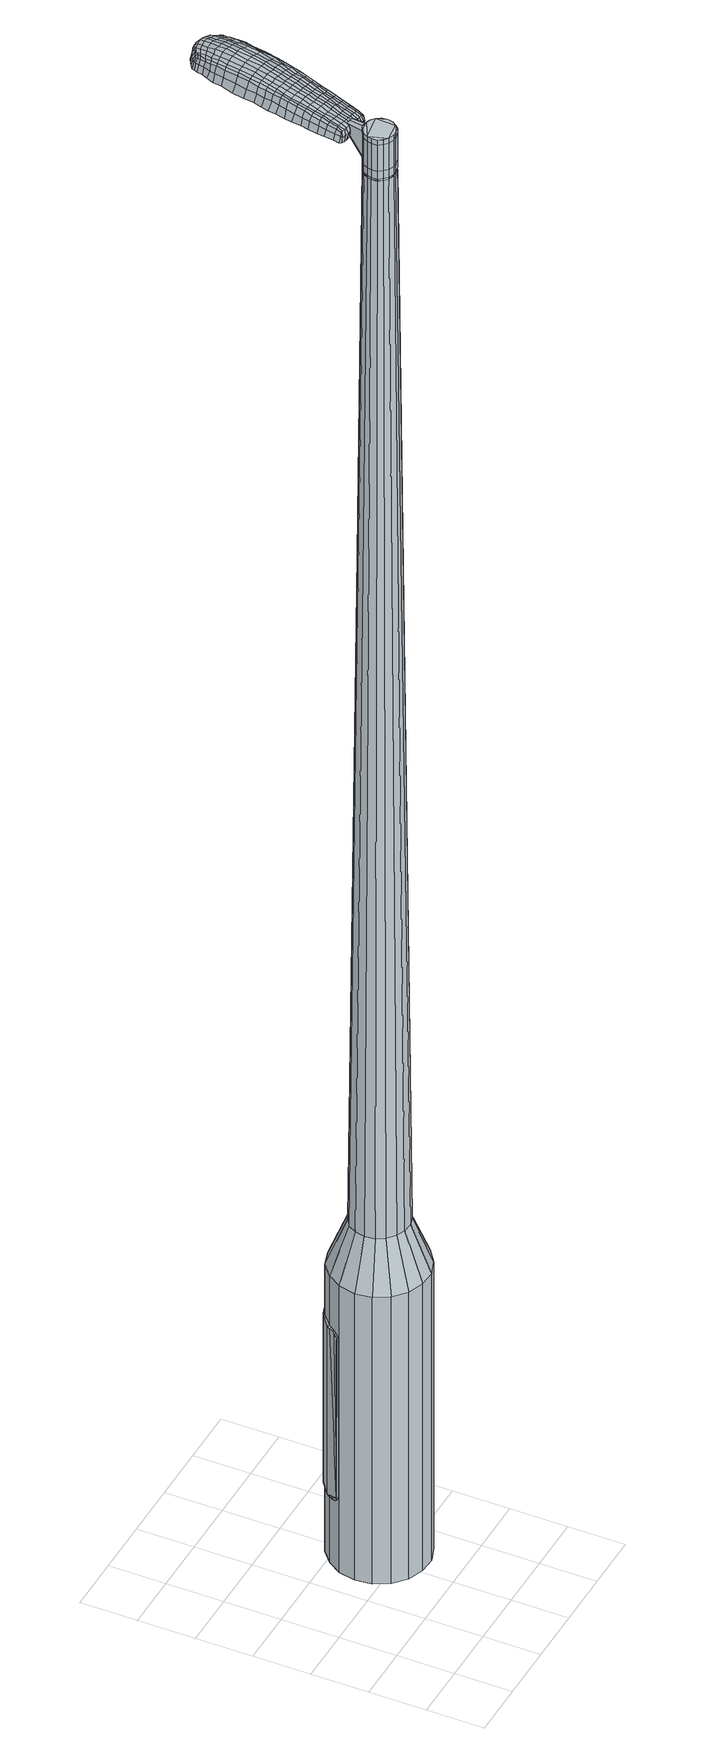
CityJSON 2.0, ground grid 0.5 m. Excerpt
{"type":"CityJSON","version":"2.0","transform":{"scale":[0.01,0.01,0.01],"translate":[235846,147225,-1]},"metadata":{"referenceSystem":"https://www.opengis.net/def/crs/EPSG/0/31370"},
"CityObjects":{
"object1":{"type":"GenericCityObject","attributes":{"cluster":435,"mean_distance_to_centroid":0.33,"new_centroid_x":235847.13,"new_centroid_y":147226.17,"mean_distance_to_camera":14.39,"H1":11.2,"H2":11.91,"Z_final":112.49,"cluster2":-1,"proj_x":235852.56,"proj_y":147227.28,"id_line":53510,"bearing_l":168.46,"distance":5.55,"orientation":"right","G_obj":78.46},"geometry":[{"type":"MultiSurface","lod":"2","boundaries":[[[0,1,2,3]],[[1,4,5,2]],[[4,6,7,5]],[[6,8,9,7]],[[8,10,11,9]],[[10,12,13,11]],[[12,14,15,13]],[[14,16,17,15]],[[16,18,19,17]],[[18,20,21,19]],[[20,22,23,21]],[[22,24,25,23]],[[24,26,27,25]],[[26,28,29,27]],[[28,30,31,29]],[[30,32,33,31]],[[32,34,35,33]],[[34,0,3,35]],[[36,37,38,39]],[[38,40,41,42]],[[41,43,42]],[[42,44,45,46]],[[45,47,46]],[[46,48,49,50]],[[49,51,50]],[[42,46,50,38]],[[50,52,39,38]],[[53,36,39]],[[2,5,7,35]],[[7,9,11,15]],[[11,13,15]],[[15,17,19,23]],[[19,21,23]],[[23,25,27,31]],[[27,29,31]],[[15,23,31,7]],[[31,33,35,7]],[[3,2,35]],[[1,0,54,55]],[[0,34,56,54]],[[34,32,57,56]],[[32,30,58,57]],[[30,28,59,58]],[[28,26,60,59]],[[26,24,61,60]],[[24,22,62,61]],[[22,20,63,62]],[[20,18,64,63]],[[18,16,65,64]],[[16,14,66,65]],[[14,12,67,66]],[[12,10,68,67]],[[10,8,69,68]],[[8,6,70,69]],[[6,4,71,70]],[[4,1,55,71]],[[55,54,72,73]],[[54,56,74,72]],[[56,57,75,74]],[[57,58,76,75]],[[58,59,77,76]],[[59,60,78,77]],[[60,61,79,78]],[[61,62,80,79]],[[62,63,81,80]],[[63,64,82,81]],[[64,65,83,82]],[[65,66,84,83]],[[66,67,85,84]],[[67,68,86,85]],[[68,69,87,86]],[[69,70,88,87]],[[70,71,89,88]],[[71,55,73,89]],[[72,90,91,92]],[[93,94,90,72]],[[75,95,94,93]],[[96,97,95,75]],[[77,98,97,96]],[[78,99,98,77]],[[100,101,99,78]],[[80,102,101,100]],[[81,103,102,80]],[[104,105,103,81]],[[106,107,105,104]],[[108,109,107,106]],[[110,111,109,108]],[[112,113,111,110]],[[114,115,113,112]],[[116,117,115,114]],[[118,119,117,116]],[[92,91,119,118]],[[120,121,122,123]],[[124,120,123,125]],[[126,124,125,127]],[[128,126,127,129]],[[130,128,129,131]],[[132,130,131,133]],[[134,132,133,135]],[[136,134,135,137]],[[138,136,137,139]],[[140,138,139,141]],[[142,140,141,143]],[[144,142,143,145]],[[146,144,145,147]],[[148,146,147,149]],[[150,148,149,151]],[[152,150,151,153]],[[73,72,92]],[[74,93,72]],[[74,75,93]],[[76,96,75]],[[76,77,96]],[[79,100,78]],[[79,80,100]],[[82,104,81]],[[82,83,106,104]],[[83,84,108,106]],[[84,85,110,108]],[[85,86,112,110]],[[86,87,114,112]],[[87,88,116,114]],[[88,89,118,116]],[[89,73,92,118]],[[154,91,90]],[[154,155,119,91]],[[155,156,117,119]],[[156,157,115,117]],[[157,158,113,115]],[[158,159,111,113]],[[159,160,109,111]],[[160,161,107,109]],[[161,162,105,107]],[[162,103,105]],[[163,101,102]],[[163,99,101]],[[164,97,98]],[[164,95,97]],[[165,94,95]],[[165,90,94]],[[39,52,152,166]],[[154,90,167,153]],[[53,39,166,121]],[[90,165,122,167]],[[36,53,121,120]],[[165,95,123,122]],[[37,36,120,124]],[[95,164,125,123]],[[38,37,124,126]],[[164,98,127,125]],[[40,38,126,128]],[[98,99,129,127]],[[41,40,128,130]],[[99,163,131,129]],[[43,41,130,132]],[[163,102,133,131]],[[42,43,132,134]],[[102,103,135,133]],[[44,42,134,136]],[[103,162,137,135]],[[45,44,136,138]],[[162,161,139,137]],[[47,45,138,140]],[[161,160,141,139]],[[46,47,140,142]],[[160,159,143,141]],[[48,46,142,144]],[[159,158,145,143]],[[49,48,144,146]],[[158,157,147,145]],[[51,49,146,148]],[[157,156,149,147]],[[50,51,148,150]],[[156,155,151,149]],[[52,50,150,152]],[[155,154,153,151]],[[152,153,168,169]],[[153,167,170,168]],[[167,122,171,170]],[[122,121,172,171]],[[121,166,173,172]],[[166,152,169,173]],[[174,175,176,177]],[[178,174,177,179]],[[174,178,180,181]],[[175,174,181,182]],[[183,184,185,186]],[[187,183,186,188]],[[183,187,189,190]],[[184,183,190,191]],[[192,193,194,195]],[[196,192,195,197]],[[192,196,198,199]],[[193,192,199,200]],[[201,202,203,204]],[[205,201,204,206]],[[201,205,207,208]],[[202,201,208,209]],[[210,211,212,213]],[[214,210,213,215]],[[210,214,216,217]],[[211,210,217,218]],[[219,220,221,222]],[[223,219,222,224]],[[219,223,225,226]],[[220,219,226,227]],[[228,229,230,231]],[[220,228,231,221]],[[228,220,227,232]],[[229,228,232,233]],[[234,235,236,237]],[[229,234,237,230]],[[234,229,233,238]],[[235,234,238,239]],[[240,178,179,241]],[[235,240,241,236]],[[240,235,239,242]],[[178,240,242,180]],[[243,244,245,246]],[[247,243,246,248]],[[243,247,249,250]],[[244,243,250,251]],[[252,253,254,255]],[[244,252,255,245]],[[252,244,251,256]],[[253,252,256,257]],[[258,259,260,261]],[[253,258,261,254]],[[258,253,257,262]],[[259,258,262,263]],[[264,265,266,267]],[[259,264,267,260]],[[264,259,263,268]],[[265,264,268,269]],[[270,175,182,271]],[[265,270,271,266]],[[270,265,269,272]],[[175,270,272,176]],[[273,274,275,276]],[[277,273,276,278]],[[273,277,279,280]],[[274,273,280,281]],[[282,283,284,285]],[[274,282,285,275]],[[282,274,281,286]],[[283,282,286,287]],[[288,289,290,291]],[[283,288,291,284]],[[288,283,287,292]],[[289,288,292,293]],[[294,187,188,295]],[[289,294,295,290]],[[294,289,293,296]],[[187,294,296,189]],[[297,298,299,300]],[[301,297,300,302]],[[297,301,303,304]],[[298,297,304,305]],[[306,307,308,309]],[[298,306,309,299]],[[306,298,305,310]],[[307,306,310,311]],[[312,313,314,315]],[[307,312,315,308]],[[312,307,311,316]],[[313,312,316,317]],[[318,319,320,321]],[[313,318,321,314]],[[318,313,317,322]],[[319,318,322,323]],[[324,184,191,325]],[[319,324,325,320]],[[324,319,323,326]],[[184,324,326,185]],[[327,213,212,328]],[[329,327,328,330]],[[327,329,331,332]],[[213,327,332,215]],[[333,329,330,334]],[[335,333,334,336]],[[333,335,337,338]],[[329,333,338,331]],[[339,335,336,340]],[[341,339,340,342]],[[339,341,343,344]],[[335,339,344,337]],[[345,341,342,346]],[[347,345,346,348]],[[345,347,349,350]],[[341,345,350,343]],[[351,347,348,352]],[[202,351,352,203]],[[351,202,209,353]],[[347,351,353,349]],[[354,355,200,199]],[[356,354,199,198]],[[354,356,357,358]],[[355,354,358,359]],[[360,361,359,358]],[[362,360,358,357]],[[360,362,363,364]],[[361,360,364,365]],[[366,367,365,364]],[[368,366,364,363]],[[366,368,369,370]],[[367,366,370,371]],[[372,373,371,370]],[[374,372,370,369]],[[372,374,207,205]],[[373,372,205,206]],[[375,376,377,378]],[[277,375,378,279]],[[375,277,278,379]],[[376,375,379,380]],[[381,196,197,382]],[[376,381,382,377]],[[381,376,380,383]],[[196,381,383,198]],[[384,385,386,387]],[[223,384,387,225]],[[384,223,224,388]],[[385,384,388,389]],[[390,391,392,393]],[[385,390,393,386]],[[390,385,389,394]],[[391,390,394,395]],[[396,193,200,397]],[[391,396,397,392]],[[396,391,395,398]],[[193,396,398,194]],[[399,400,401,402]],[[181,399,402,182]],[[399,181,180,403]],[[400,399,403,404]],[[405,406,407,408]],[[400,405,408,401]],[[405,400,404,409]],[[406,405,409,410]],[[411,204,203,412]],[[406,411,412,407]],[[411,406,410,413]],[[204,411,413,206]],[[414,415,416,417]],[[186,414,417,188]],[[414,186,185,418]],[[415,414,418,419]],[[420,208,207,421]],[[415,420,421,416]],[[420,415,419,422]],[[208,420,422,209]],[[423,424,425,426]],[[301,423,426,303]],[[423,301,302,427]],[[424,423,427,428]],[[429,214,215,430]],[[424,429,430,425]],[[429,424,428,431]],[[214,429,431,216]],[[432,433,434,435]],[[247,432,435,249]],[[432,247,248,436]],[[433,432,436,437]],[[438,439,440,441]],[[433,438,441,434]],[[438,433,437,442]],[[439,438,442,443]],[[444,211,218,445]],[[439,444,445,440]],[[444,439,443,446]],[[211,444,446,212]],[[447,448,437,436]],[[246,447,436,248]],[[447,246,245,449]],[[448,447,449,450]],[[451,452,443,442]],[[448,451,442,437]],[[451,448,450,453]],[[452,451,453,454]],[[455,328,212,446]],[[452,455,446,443]],[[455,452,454,456]],[[328,455,456,330]],[[457,458,459,460]],[[304,457,460,305]],[[457,304,303,426]],[[458,457,426,425]],[[461,332,331,462]],[[458,461,462,459]],[[461,458,425,430]],[[332,461,430,215]],[[463,464,450,449]],[[255,463,449,245]],[[463,255,254,465]],[[464,463,465,466]],[[467,468,454,453]],[[464,467,453,450]],[[467,464,466,469]],[[468,467,469,470]],[[471,334,330,456]],[[468,471,456,454]],[[471,468,470,472]],[[334,471,472,336]],[[473,474,475,476]],[[310,473,476,311]],[[473,310,305,460]],[[474,473,460,459]],[[477,338,337,478]],[[474,477,478,475]],[[477,474,459,462]],[[338,477,462,331]],[[479,480,466,465]],[[261,479,465,254]],[[479,261,260,481]],[[480,479,481,482]],[[483,484,470,469]],[[480,483,469,466]],[[483,480,482,485]],[[484,483,485,486]],[[487,340,336,472]],[[484,487,472,470]],[[487,484,486,488]],[[340,487,488,342]],[[489,490,491,492]],[[316,489,492,317]],[[489,316,311,476]],[[490,489,476,475]],[[493,344,343,494]],[[490,493,494,491]],[[493,490,475,478]],[[344,493,478,337]],[[495,496,482,481]],[[267,495,481,260]],[[495,267,266,497]],[[496,495,497,498]],[[499,500,486,485]],[[496,499,485,482]],[[499,496,498,501]],[[500,499,501,502]],[[503,346,342,488]],[[500,503,488,486]],[[503,500,502,504]],[[346,503,504,348]],[[505,506,507,508]],[[322,505,508,323]],[[505,322,317,492]],[[506,505,492,491]],[[509,350,349,510]],[[506,509,510,507]],[[509,506,491,494]],[[350,509,494,343]],[[511,512,498,497]],[[271,511,497,266]],[[511,271,182,402]],[[512,511,402,401]],[[513,514,502,501]],[[512,513,501,498]],[[513,512,401,408]],[[514,513,408,407]],[[515,352,348,504]],[[514,515,504,502]],[[515,514,407,412]],[[352,515,412,203]],[[516,517,419,418]],[[326,516,418,185]],[[516,326,323,508]],[[517,516,508,507]],[[518,353,209,422]],[[517,518,422,419]],[[518,517,507,510]],[[353,518,510,349]],[[519,520,380,379]],[[276,519,379,278]],[[519,276,275,521]],[[520,519,521,522]],[[523,356,198,383]],[[520,523,383,380]],[[523,520,522,524]],[[356,523,524,357]],[[525,526,527,528]],[[226,525,528,227]],[[525,226,225,387]],[[526,525,387,386]],[[529,530,531,532]],[[526,529,532,527]],[[529,526,386,393]],[[530,529,393,392]],[[533,355,359,534]],[[530,533,534,531]],[[533,530,392,397]],[[355,533,397,200]],[[535,536,522,521]],[[285,535,521,275]],[[535,285,284,537]],[[536,535,537,538]],[[539,362,357,524]],[[536,539,524,522]],[[539,536,538,540]],[[362,539,540,363]],[[541,542,543,544]],[[232,541,544,233]],[[541,232,227,528]],[[542,541,528,527]],[[545,546,547,548]],[[542,545,548,543]],[[545,542,527,532]],[[546,545,532,531]],[[549,361,365,550]],[[546,549,550,547]],[[549,546,531,534]],[[361,549,534,359]],[[551,552,538,537]],[[291,551,537,284]],[[551,291,290,553]],[[552,551,553,554]],[[555,368,363,540]],[[552,555,540,538]],[[555,552,554,556]],[[368,555,556,369]],[[557,558,559,560]],[[238,557,560,239]],[[557,238,233,544]],[[558,557,544,543]],[[561,562,563,564]],[[558,561,564,559]],[[561,558,543,548]],[[562,561,548,547]],[[565,367,371,566]],[[562,565,566,563]],[[565,562,547,550]],[[367,565,550,365]],[[567,568,554,553]],[[295,567,553,290]],[[567,295,188,417]],[[568,567,417,416]],[[569,374,369,556]],[[568,569,556,554]],[[569,568,416,421]],[[374,569,421,207]],[[570,571,404,403]],[[242,570,403,180]],[[570,242,239,560]],[[571,570,560,559]],[[572,573,410,409]],[[571,572,409,404]],[[572,571,559,564]],[[573,572,564,563]],[[574,373,206,413]],[[573,574,413,410]],[[574,573,563,566]],[[373,574,566,371]],[[575,576,577,578]],[[578,577,579,580]],[[581,579,577,582]],[[582,577,576,583]],[[584,585,586,587]],[[587,586,588,589]],[[590,588,586,591]],[[591,586,585,592]],[[593,594,595,596]],[[596,595,597,598]],[[599,597,595,600]],[[600,595,594,601]],[[602,603,604,605]],[[605,604,606,607]],[[608,606,604,609]],[[609,604,603,610]],[[611,612,613,614]],[[614,613,615,616]],[[617,615,613,618]],[[618,613,612,619]],[[620,621,622,623]],[[623,622,624,625]],[[626,624,622,627]],[[627,622,621,628]],[[629,630,631,632]],[[632,631,621,620]],[[628,621,631,633]],[[633,631,630,634]],[[635,636,637,638]],[[638,637,630,629]],[[634,630,637,639]],[[639,637,636,640]],[[580,579,641,642]],[[642,641,636,635]],[[640,636,641,643]],[[643,641,579,581]],[[644,645,646,647]],[[647,646,648,649]],[[650,648,646,651]],[[651,646,645,652]],[[653,654,655,656]],[[656,655,645,644]],[[652,645,655,657]],[[657,655,654,658]],[[659,660,661,662]],[[662,661,654,653]],[[658,654,661,663]],[[663,661,660,664]],[[665,666,667,668]],[[668,667,660,659]],[[664,660,667,669]],[[669,667,666,670]],[[583,576,671,672]],[[672,671,666,665]],[[670,666,671,673]],[[673,671,576,575]],[[674,675,676,677]],[[677,676,678,679]],[[680,678,676,681]],[[681,676,675,682]],[[683,684,685,686]],[[686,685,675,674]],[[682,675,685,687]],[[687,685,684,688]],[[689,690,691,692]],[[692,691,684,683]],[[688,684,691,693]],[[693,691,690,694]],[[589,588,695,696]],[[696,695,690,689]],[[694,690,695,697]],[[697,695,588,590]],[[698,699,700,701]],[[701,700,702,703]],[[704,702,700,705]],[[705,700,699,706]],[[707,708,709,710]],[[710,709,699,698]],[[706,699,709,711]],[[711,709,708,712]],[[713,714,715,716]],[[716,715,708,707]],[[712,708,715,717]],[[717,715,714,718]],[[719,720,721,722]],[[722,721,714,713]],[[718,714,721,723]],[[723,721,720,724]],[[592,585,725,726]],[[726,725,720,719]],[[724,720,725,727]],[[727,725,585,584]],[[611,614,728,729]],[[729,728,730,731]],[[732,730,728,733]],[[733,728,614,616]],[[731,730,734,735]],[[735,734,736,737]],[[738,736,734,739]],[[739,734,730,732]],[[737,736,740,741]],[[741,740,742,743]],[[744,742,740,745]],[[745,740,736,738]],[[743,742,746,747]],[[747,746,748,749]],[[750,748,746,751]],[[751,746,742,744]],[[749,748,752,753]],[[753,752,603,602]],[[610,603,752,754]],[[754,752,748,750]],[[601,755,756,600]],[[600,756,757,599]],[[758,757,756,759]],[[759,756,755,760]],[[760,761,762,759]],[[759,762,763,758]],[[764,763,762,765]],[[765,762,761,766]],[[766,767,768,765]],[[765,768,769,764]],[[770,769,768,771]],[[771,768,767,772]],[[772,773,774,771]],[[771,774,775,770]],[[608,775,774,606]],[[606,774,773,607]],[[776,777,778,779]],[[779,778,678,680]],[[679,678,778,780]],[[780,778,777,781]],[[598,597,782,783]],[[783,782,777,776]],[[781,777,782,784]],[[784,782,597,599]],[[785,786,787,788]],[[788,787,624,626]],[[625,624,787,789]],[[789,787,786,790]],[[791,792,793,794]],[[794,793,786,785]],[[790,786,793,795]],[[795,793,792,796]],[[601,594,797,798]],[[798,797,792,791]],[[796,792,797,799]],[[799,797,594,593]],[[800,801,802,803]],[[803,802,582,583]],[[581,582,802,804]],[[804,802,801,805]],[[806,807,808,809]],[[809,808,801,800]],[[805,801,808,810]],[[810,808,807,811]],[[602,605,812,813]],[[813,812,807,806]],[[811,807,812,814]],[[814,812,605,607]],[[815,816,817,818]],[[818,817,587,589]],[[584,587,817,819]],[[819,817,816,820]],[[608,609,821,822]],[[822,821,816,815]],[[820,816,821,823]],[[823,821,609,610]],[[824,825,826,827]],[[827,826,702,704]],[[703,702,826,828]],[[828,826,825,829]],[[616,615,830,831]],[[831,830,825,824]],[[829,825,830,832]],[[832,830,615,617]],[[833,834,835,836]],[[836,835,648,650]],[[649,648,835,837]],[[837,835,834,838]],[[839,840,841,842]],[[842,841,834,833]],[[838,834,841,843]],[[843,841,840,844]],[[619,612,845,846]],[[846,845,840,839]],[[844,840,845,847]],[[847,845,612,611]],[[838,848,837]],[[837,848,647,649]],[[644,647,848,849]],[[849,848,850]],[[844,851,852,843]],[[843,852,848,838]],[[850,848,852,853]],[[853,852,851,854]],[[611,729,855,847]],[[847,855,851,844]],[[854,851,855,856]],[[856,855,729,731]],[[857,858,859,860]],[[860,859,705,706]],[[704,705,859,827]],[[827,859,858,824]],[[732,733,861,862]],[[862,861,858,857]],[[824,858,861,831]],[[831,861,733,616]],[[850,863,864,849]],[[849,864,656,644]],[[653,656,864,865]],[[865,864,863,866]],[[854,867,868,853]],[[853,868,863,850]],[[866,863,868,869]],[[869,868,867,870]],[[731,735,871,856]],[[856,871,867,854]],[[870,867,871,872]],[[872,871,735,737]],[[873,874,875,876]],[[876,875,711,712]],[[706,711,875,860]],[[860,875,874,857]],[[738,739,877,878]],[[878,877,874,873]],[[857,874,877,862]],[[862,877,739,732]],[[866,879,880,865]],[[865,880,662,653]],[[659,662,880,881]],[[881,880,879,882]],[[870,883,884,869]],[[869,884,879,866]],[[882,879,884,885]],[[885,884,883,886]],[[737,741,887,872]],[[872,887,883,870]],[[886,883,887,888]],[[888,887,741,743]],[[889,890,891,892]],[[892,891,717,718]],[[712,717,891,876]],[[876,891,890,873]],[[744,745,893,894]],[[894,893,890,889]],[[873,890,893,878]],[[878,893,745,738]],[[882,895,896,881]],[[881,896,668,659]],[[665,668,896,897]],[[897,896,895,898]],[[886,899,900,885]],[[885,900,895,882]],[[898,895,900,901]],[[901,900,899,902]],[[743,747,903,888]],[[888,903,899,886]],[[902,899,903,904]],[[904,903,747,749]],[[905,906,907,908]],[[908,907,723,724]],[[718,723,907,892]],[[892,907,906,889]],[[750,751,909,910]],[[910,909,906,905]],[[889,906,909,894]],[[894,909,751,744]],[[898,911,912,897]],[[897,912,672,665]],[[583,672,912,803]],[[803,912,911,800]],[[902,913,914,901]],[[901,914,911,898]],[[800,911,914,809]],[[809,914,913,806]],[[749,753,915,904]],[[904,915,913,902]],[[806,913,915,813]],[[813,915,753,602]],[[820,916,917,819]],[[819,917,727,584]],[[724,727,917,908]],[[908,917,916,905]],[[610,754,918,823]],[[823,918,916,820]],[[905,916,918,910]],[[910,918,754,750]],[[781,919,920,780]],[[780,920,677,679]],[[674,677,920,921]],[[921,920,919,922]],[[599,757,923,784]],[[784,923,919,781]],[[922,919,923,924]],[[924,923,757,758]],[[925,926,927,928]],[[928,927,627,628]],[[626,627,927,788]],[[788,927,926,785]],[[929,930,931,932]],[[932,931,926,925]],[[785,926,931,794]],[[794,931,930,791]],[[760,755,933,934]],[[934,933,930,929]],[[791,930,933,798]],[[798,933,755,601]],[[922,935,936,921]],[[921,936,686,674]],[[683,686,936,937]],[[937,936,935,938]],[[758,763,939,924]],[[924,939,935,922]],[[938,935,939,940]],[[940,939,763,764]],[[941,942,943,944]],[[944,943,633,634]],[[628,633,943,928]],[[928,943,942,925]],[[945,946,947,948]],[[948,947,942,941]],[[925,942,947,932]],[[932,947,946,929]],[[766,761,949,950]],[[950,949,946,945]],[[929,946,949,934]],[[934,949,761,760]],[[938,951,952,937]],[[937,952,692,683]],[[689,692,952,953]],[[953,952,951,954]],[[764,769,955,940]],[[940,955,951,938]],[[954,951,955,956]],[[956,955,769,770]],[[957,958,959,960]],[[960,959,639,640]],[[634,639,959,944]],[[944,959,958,941]],[[961,962,963,964]],[[964,963,958,957]],[[941,958,963,948]],[[948,963,962,945]],[[772,767,965,966]],[[966,965,962,961]],[[945,962,965,950]],[[950,965,767,766]],[[954,967,968,953]],[[953,968,696,689]],[[589,696,968,818]],[[818,968,967,815]],[[770,775,969,956]],[[956,969,967,954]],[[815,967,969,822]],[[822,969,775,608]],[[805,970,971,804]],[[804,971,643,581]],[[640,643,971,960]],[[960,971,970,957]],[[811,972,973,810]],[[810,973,970,805]],[[957,970,973,964]],[[964,973,972,961]],[[607,773,974,814]],[[814,974,972,811]],[[961,972,974,966]],[[966,974,773,772]],[[575,578,177,176]],[[578,580,179,177]],[[590,591,190,189]],[[591,592,191,190]],[[593,596,195,194]],[[596,598,197,195]],[[617,618,217,216]],[[618,619,218,217]],[[620,623,222,221]],[[623,625,224,222]],[[629,632,231,230]],[[632,620,221,231]],[[635,638,237,236]],[[638,629,230,237]],[[580,642,241,179]],[[642,635,236,241]],[[650,651,250,249]],[[651,652,251,250]],[[652,657,256,251]],[[657,658,257,256]],[[658,663,262,257]],[[663,664,263,262]],[[664,669,268,263]],[[669,670,269,268]],[[670,673,272,269]],[[673,575,176,272]],[[680,681,280,279]],[[681,682,281,280]],[[682,687,286,281]],[[687,688,287,286]],[[688,693,292,287]],[[693,694,293,292]],[[694,697,296,293]],[[697,590,189,296]],[[698,701,300,299]],[[701,703,302,300]],[[707,710,309,308]],[[710,698,299,309]],[[713,716,315,314]],[[716,707,308,315]],[[719,722,321,320]],[[722,713,314,321]],[[592,726,325,191]],[[726,719,320,325]],[[776,779,378,377]],[[779,680,279,378]],[[598,783,382,197]],[[783,776,377,382]],[[625,789,388,224]],[[789,790,389,388]],[[790,795,394,389]],[[795,796,395,394]],[[796,799,398,395]],[[799,593,194,398]],[[703,828,427,302]],[[828,829,428,427]],[[829,832,431,428]],[[832,617,216,431]],[[833,836,435,434]],[[836,650,249,435]],[[839,842,441,440]],[[842,833,434,441]],[[619,846,445,218]],[[846,839,440,445]],[[975,976,977,978]],[[979,980,978,977]],[[981,982,983,984]],[[985,986,987,988]],[[976,989,990,977]],[[991,979,977,990]],[[992,981,984,993]],[[994,995,986,985]],[[989,996,997,990]],[[997,998,991,990]],[[999,992,993,1000]],[[1001,995,994,1002]],[[996,1003,1004,997]],[[1004,1005,998,997]],[[1006,999,1000,1007]],[[1008,1001,1002,1009]],[[1010,1011,1012,1013]],[[1014,1015,1011,1010]],[[1014,1016,1017,1015]],[[1016,1018,1019,1017]],[[1020,1021,1022,1023]],[[1024,1025,1021,1020]],[[1026,1027,1025,1024]],[[1028,1029,1027,1026]],[[1023,1012,1011,1020]],[[1020,1011,1015,1024]],[[1015,1017,1026,1024]],[[1017,1019,1028,1026]],[[984,983,980,979]],[[993,984,979,991]],[[998,1000,993,991]],[[1005,1007,1000,998]],[[985,988,982,981]],[[994,985,981,992]],[[1002,994,992,999]],[[1009,1002,999,1006]],[[986,1010,1013,987]],[[995,1014,1010,986]],[[1016,1014,995,1001]],[[1018,1016,1001,1008]],[[1030,1031,1032,1033]],[[1032,1034,1035,1036]],[[1032,1036,1037,1038]],[[1032,1038,1033]],[[1039,1030,1033,1040]],[[1041,1040,1033,1042]],[[1043,1042,1033]],[[1044,1032,1031,1045]],[[1046,1044,1045,1047]],[[1048,1046,1047,1049]],[[1050,1048,1049,1051]],[[1052,1050,1051,1053]],[[1053,1054,1055,1056]],[[1053,1056,1057,1058]],[[1053,1058,1059,1060]],[[1059,1061,1062,1063]],[[1059,1063,1064,1065]],[[1059,1065,1060]],[[1053,1060,1052]],[[1066,1067,1031,1030]],[[1068,1069,1034,1032]],[[1070,1071,1043,1033]],[[1067,1072,1045,1031]],[[1073,1068,1032,1044]],[[1072,1074,1047,1045]],[[1075,1073,1044,1046]],[[1074,1076,1049,1047]],[[1077,1075,1046,1048]],[[1076,1078,1051,1049]],[[1079,1077,1048,1050]],[[1078,1080,1053,1051]],[[1081,1079,1050,1052]],[[1080,1082,1054,1053]],[[1083,1084,1061,1059]],[[1085,1081,1052,1060]],[[1055,1054,1082,1086]],[[1056,1055,1086,1087]],[[1057,1056,1087,1088]],[[1058,1057,1088,1089]],[[1059,1058,1089,1083]],[[1090,1066,1030,1039]],[[1091,1090,1039,1040]],[[1092,1091,1040,1041]],[[1093,1092,1041,1042]],[[1071,1093,1042,1043]],[[1035,1034,1069,1094]],[[1062,1061,1084,1095]],[[1036,1035,1094,1096]],[[1037,1036,1096,1097]],[[1038,1037,1097,1098]],[[1033,1038,1098,1070]],[[1063,1062,1095,1099]],[[1064,1063,1099,1100]],[[1065,1064,1100,1101]],[[1060,1065,1101,1085]]]}]}
},
"vertices":[
[120,161,384],[133,155,384],[133,155,96],[120,161,96],[144,146,384],[144,146,96],[151,133,384],[151,133,96],[154,118,384],[154,118,96],[151,104,384],[151,104,96],[143,91,384],[143,91,96],[131,82,384],[131,82,96],[117,77,384],[117,77,96],[103,78,384],[103,78,96],[89,83,384],[89,83,96],[78,93,384],[78,93,96],[71,106,384],[71,106,96],[69,120,384],[69,120,96],[72,135,384],[72,135,96],[80,147,384],[80,147,96],[91,157,384],[91,157,96],[105,161,384],[105,161,96],[105,131,1524],[101,128,1524],[99,124,1524],[114,132,1524],[98,120,1524],[98,115,1524],[104,108,1524],[101,111,1524],[109,106,1524],[113,106,1524],[121,110,1524],[118,107,1524],[124,114,1524],[125,119,1524],[122,128,1524],[124,124,1524],[118,131,1524],[109,133,1524],[116,144,429],[124,141,429],[107,144,429],[99,141,429],[92,136,429],[88,129,429],[86,120,429],[87,111,429],[91,104,429],[98,98,429],[106,95,429],[115,94,429],[123,97,429],[130,103,429],[135,110,429],[136,119,429],[135,127,429],[131,135,429],[114,132,1483],[118,131,1483],[109,133,1483],[105,131,1483],[101,128,1483],[99,124,1483],[98,120,1483],[98,115,1483],[101,111,1483],[104,108,1483],[109,106,1483],[113,106,1483],[118,107,1483],[121,110,1483],[124,114,1483],[125,119,1483],[124,124,1483],[122,128,1483],[114,132,1485],[118,130,1485],[118,130,1483],[109,132,1483],[109,132,1485],[105,131,1485],[102,128,1483],[102,128,1485],[99,124,1485],[98,120,1485],[99,115,1483],[99,115,1485],[101,111,1485],[104,108,1485],[109,107,1483],[109,107,1485],[113,107,1483],[113,107,1485],[117,108,1483],[117,108,1485],[121,111,1483],[121,111,1485],[123,115,1483],[123,115,1485],[124,119,1483],[124,119,1485],[123,123,1483],[123,123,1485],[121,127,1483],[121,127,1485],[105,131,1519],[109,133,1519],[109,133,1493],[105,131,1493],[101,128,1519],[101,128,1493],[99,124,1519],[99,124,1493],[98,120,1519],[98,120,1493],[98,115,1519],[98,115,1493],[101,111,1519],[101,111,1493],[104,108,1519],[104,108,1493],[109,106,1519],[109,106,1493],[113,106,1519],[113,106,1493],[118,107,1519],[118,107,1493],[121,110,1519],[121,110,1493],[124,114,1519],[124,114,1493],[125,119,1519],[125,119,1493],[124,124,1519],[124,124,1493],[122,128,1519],[122,128,1493],[118,131,1519],[118,131,1493],[118,131,1485],[122,128,1485],[124,124,1485],[125,119,1485],[124,114,1485],[121,110,1485],[118,107,1485],[113,106,1485],[109,106,1485],[98,115,1485],[101,128,1485],[109,133,1485],[114,132,1519],[114,132,1493],[121,150,1513],[121,150,1518],[118,151,1513],[114,151,1513],[114,151,1518],[118,151,1518],[152,219,1519],[150,213,1518],[152,214,1509],[153,220,1510],[154,228,1519],[155,229,1510],[152,227,1526],[150,219,1525],[148,212,1525],[114,227,1519],[113,220,1518],[114,219,1525],[115,226,1525],[115,236,1519],[117,235,1526],[114,238,1510],[113,229,1510],[112,222,1509],[146,296,1519],[149,295,1519],[150,296,1513],[146,297,1513],[142,296,1519],[142,296,1513],[141,294,1524],[145,294,1524],[149,293,1524],[131,223,1530],[130,216,1529],[133,215,1529],[134,222,1530],[133,232,1531],[136,231,1531],[129,233,1530],[127,224,1530],[126,217,1529],[115,144,1512],[118,144,1512],[118,145,1517],[115,145,1517],[112,145,1512],[113,146,1517],[112,146,1506],[115,145,1506],[118,144,1506],[162,278,1519],[162,274,1519],[163,275,1512],[164,278,1512],[162,280,1518],[163,281,1512],[161,280,1522],[161,278,1523],[161,274,1524],[161,270,1519],[161,264,1519],[162,265,1512],[163,270,1512],[160,270,1524],[159,264,1525],[160,258,1519],[158,250,1519],[160,251,1511],[161,259,1511],[158,258,1526],[157,250,1526],[156,239,1519],[158,240,1510],[154,239,1526],[133,148,1513],[135,155,1513],[133,155,1518],[132,148,1517],[131,143,1512],[130,144,1516],[132,143,1506],[134,149,1507],[136,156,1507],[137,163,1514],[139,170,1515],[137,169,1520],[135,162,1519],[138,163,1507],[140,171,1507],[141,177,1515],[142,184,1516],[141,184,1522],[139,177,1521],[142,178,1508],[144,185,1508],[144,191,1517],[146,199,1517],[145,198,1524],[143,191,1523],[146,192,1508],[148,199,1509],[148,206,1518],[146,205,1524],[150,207,1509],[127,286,1519],[126,283,1519],[127,282,1524],[128,285,1523],[128,288,1518],[129,287,1522],[127,289,1512],[126,287,1512],[125,284,1512],[125,278,1519],[123,272,1519],[124,272,1525],[126,277,1524],[124,279,1512],[122,274,1512],[122,267,1519],[120,259,1519],[121,258,1526],[123,266,1526],[120,268,1511],[119,260,1511],[118,247,1519],[119,246,1526],[116,249,1510],[103,154,1513],[104,162,1513],[103,163,1507],[102,155,1507],[103,149,1512],[102,150,1506],[103,149,1516],[104,153,1517],[105,161,1518],[105,169,1514],[106,177,1515],[105,178,1507],[104,170,1507],[106,168,1519],[107,176,1520],[107,184,1515],[108,191,1516],[107,193,1508],[106,185,1508],[109,183,1521],[110,190,1522],[109,199,1517],[111,206,1517],[109,208,1509],[108,200,1508],[111,198,1523],[112,205,1524],[112,213,1518],[110,215,1509],[113,212,1524],[116,150,1519],[119,150,1519],[118,158,1520],[120,157,1520],[115,158,1520],[114,151,1519],[119,165,1522],[122,165,1522],[121,172,1523],[124,172,1523],[118,173,1523],[116,166,1521],[122,180,1524],[125,179,1524],[124,187,1525],[127,186,1525],[121,188,1525],[119,180,1524],[125,194,1526],[128,194,1526],[127,202,1527],[130,201,1527],[123,202,1527],[122,195,1526],[128,209,1528],[131,208,1528],[125,209,1528],[145,291,1527],[148,290,1527],[141,291,1526],[140,287,1527],[144,287,1528],[148,286,1528],[143,281,1529],[146,280,1529],[138,281,1528],[137,274,1530],[141,273,1530],[145,273,1530],[140,266,1531],[143,265,1531],[136,267,1530],[134,258,1531],[138,257,1531],[141,257,1531],[135,245,1531],[139,244,1531],[131,245,1531],[130,290,1518],[132,292,1519],[132,293,1513],[129,291,1513],[130,288,1523],[133,290,1523],[137,294,1519],[136,295,1513],[137,292,1524],[161,283,1518],[160,285,1518],[159,284,1523],[160,281,1523],[163,283,1513],[161,286,1513],[158,288,1519],[156,291,1519],[155,290,1524],[158,287,1523],[159,289,1513],[156,292,1513],[153,293,1519],[152,292,1524],[153,294,1513],[148,219,1528],[146,219,1528],[145,212,1528],[147,212,1527],[150,227,1528],[149,228,1529],[144,220,1529],[141,221,1530],[139,214,1529],[142,213,1528],[146,229,1529],[143,230,1530],[137,222,1530],[136,215,1529],[139,231,1531],[117,226,1528],[119,225,1529],[121,234,1529],[118,234,1528],[116,219,1527],[118,218,1528],[123,225,1529],[125,233,1530],[122,217,1528],[103,147,1512],[105,146,1512],[106,147,1517],[104,148,1517],[103,148,1506],[105,147,1506],[109,145,1512],[109,147,1517],[108,146,1506],[129,141,1512],[128,141,1512],[129,142,1506],[130,142,1506],[129,142,1517],[128,143,1517],[126,142,1512],[123,142,1512],[124,143,1506],[126,143,1506],[125,143,1517],[123,144,1517],[120,143,1512],[121,144,1506],[120,144,1517],[130,148,1519],[129,148,1519],[132,155,1520],[130,155,1520],[126,148,1519],[124,149,1519],[128,156,1520],[126,156,1520],[121,149,1519],[123,157,1520],[105,153,1519],[107,153,1519],[108,160,1520],[106,160,1520],[110,152,1519],[112,159,1520],[134,162,1521],[132,162,1521],[136,169,1522],[134,170,1522],[130,163,1521],[127,163,1521],[132,170,1522],[129,171,1523],[125,164,1522],[126,171,1523],[108,168,1521],[110,167,1521],[111,175,1522],[109,175,1522],[113,167,1521],[114,174,1522],[138,177,1523],[136,177,1523],[139,184,1524],[138,184,1524],[133,177,1523],[131,178,1524],[135,185,1525],[132,185,1525],[128,179,1524],[129,186,1525],[110,182,1523],[112,182,1523],[113,189,1524],[111,190,1524],[115,181,1524],[117,188,1525],[141,191,1525],[139,191,1525],[143,198,1526],[141,198,1526],[137,192,1526],[134,192,1526],[139,199,1527],[136,200,1527],[131,193,1526],[133,200,1527],[112,197,1525],[114,197,1525],[115,204,1526],[113,204,1526],[118,196,1526],[119,203,1527],[145,205,1527],[143,205,1527],[140,206,1527],[137,207,1528],[134,207,1528],[114,211,1527],[117,211,1527],[120,210,1528],[130,286,1525],[132,288,1525],[129,283,1526],[131,284,1526],[136,290,1526],[135,286,1527],[160,279,1525],[159,281,1525],[158,278,1526],[160,276,1525],[157,284,1525],[155,287,1526],[154,283,1527],[157,280,1526],[152,289,1526],[151,285,1527],[127,278,1526],[130,279,1527],[126,272,1527],[128,273,1528],[134,280,1528],[132,273,1529],[159,271,1526],[158,272,1527],[157,266,1528],[158,265,1527],[156,275,1527],[153,277,1528],[152,270,1529],[154,268,1528],[150,279,1528],[148,271,1530],[124,266,1528],[127,266,1529],[123,258,1528],[125,258,1529],[131,267,1529],[129,258,1530],[157,258,1528],[156,260,1528],[154,252,1529],[155,250,1528],[153,261,1529],[150,263,1530],[148,254,1530],[151,253,1530],[147,264,1530],[145,256,1531],[120,246,1529],[123,246,1529],[127,246,1530],[153,239,1528],[151,240,1529],[149,241,1530],[146,242,1530],[142,243,1531],[150,214,1509],[148,213,1518],[150,220,1518],[151,221,1509],[152,228,1519],[153,229,1510],[150,228,1525],[148,219,1525],[146,213,1525],[116,219,1525],[115,220,1518],[116,227,1518],[117,226,1525],[117,236,1519],[119,234,1525],[116,237,1510],[115,229,1509],[113,222,1509],[149,294,1513],[149,293,1519],[146,294,1519],[146,294,1513],[142,293,1519],[142,294,1513],[142,292,1524],[145,292,1524],[148,291,1524],[133,216,1528],[130,216,1528],[131,224,1529],[134,223,1529],[133,232,1529],[136,232,1529],[129,233,1529],[128,224,1529],[126,217,1528],[118,147,1516],[118,146,1512],[116,146,1512],[116,147,1516],[113,147,1512],[113,148,1516],[112,148,1506],[116,147,1506],[118,147,1506],[161,275,1512],[160,275,1519],[160,278,1518],[162,278,1512],[160,280,1518],[161,280,1512],[159,279,1522],[159,278,1523],[159,274,1523],[160,265,1512],[159,264,1519],[159,270,1519],[161,271,1512],[158,270,1524],[157,264,1525],[158,252,1511],[156,251,1519],[158,258,1519],[160,259,1511],[156,258,1525],[155,250,1526],[154,240,1519],[156,241,1510],[153,239,1526],[132,156,1518],[133,156,1513],[131,149,1513],[130,148,1517],[129,144,1512],[129,145,1515],[130,145,1506],[132,149,1506],[134,157,1507],[135,170,1520],[137,170,1514],[135,163,1514],[133,163,1519],[136,164,1507],[138,171,1507],[139,184,1522],[141,185,1516],[139,178,1515],[137,177,1521],[140,179,1508],[142,186,1508],[143,199,1523],[144,199,1517],[142,192,1516],[141,191,1522],[144,193,1508],[146,200,1508],[146,206,1517],[145,206,1524],[148,207,1509],[129,281,1523],[128,282,1519],[129,285,1518],[130,284,1523],[130,287,1518],[131,286,1522],[129,288,1512],[128,286,1512],[127,283,1512],[126,271,1525],[125,272,1519],[127,277,1519],[128,276,1524],[125,279,1512],[124,273,1512],[123,257,1526],[122,258,1519],[124,266,1519],[125,265,1525],[122,268,1511],[121,260,1511],[120,247,1519],[121,246,1526],[118,249,1510],[105,163,1507],[106,162,1513],[105,154,1513],[104,155,1506],[105,149,1512],[104,150,1506],[105,150,1515],[106,153,1517],[107,161,1518],[107,178,1507],[108,176,1514],[107,169,1514],[106,170,1507],[108,168,1519],[109,175,1520],[109,193,1508],[110,191,1516],[109,184,1515],[108,185,1508],[110,183,1521],[112,190,1522],[111,207,1508],[113,206,1517],[111,199,1516],[110,200,1508],[113,197,1522],[114,205,1523],[114,213,1517],[112,215,1509],[115,212,1524],[117,151,1518],[119,151,1518],[118,158,1519],[121,158,1519],[115,159,1519],[114,152,1518],[120,166,1520],[122,165,1520],[121,173,1521],[124,172,1521],[118,174,1521],[117,166,1520],[122,180,1523],[125,180,1523],[124,188,1524],[127,187,1524],[121,188,1524],[119,181,1523],[125,195,1525],[128,194,1525],[127,202,1526],[130,201,1526],[124,203,1526],[122,195,1525],[128,209,1527],[131,209,1527],[125,210,1527],[148,289,1526],[145,290,1526],[141,290,1525],[140,286,1526],[144,286,1526],[147,285,1526],[146,279,1528],[143,280,1528],[139,280,1527],[137,273,1528],[141,273,1529],[145,272,1529],[143,265,1530],[140,266,1530],[136,266,1529],[134,258,1530],[138,257,1530],[141,256,1530],[139,244,1530],[135,245,1530],[132,245,1530],[132,291,1513],[133,290,1518],[131,288,1518],[130,289,1512],[132,287,1523],[133,288,1523],[137,292,1519],[137,293,1513],[137,290,1523],[158,283,1523],[159,284,1518],[160,282,1518],[159,281,1523],[161,282,1512],[160,284,1512],[154,288,1523],[154,289,1519],[157,287,1519],[156,285,1523],[158,287,1513],[155,290,1513],[152,291,1519],[151,290,1524],[152,292,1513],[144,213,1527],[146,220,1527],[147,219,1527],[145,213,1526],[149,228,1527],[148,228,1528],[139,214,1528],[140,221,1528],[143,221,1528],[142,214,1527],[145,229,1528],[142,230,1529],[137,222,1529],[136,215,1528],[139,231,1529],[121,234,1528],[120,225,1527],[118,226,1527],[120,234,1527],[117,219,1526],[118,218,1527],[123,225,1528],[125,234,1528],[122,218,1527],[106,149,1516],[106,148,1512],[105,148,1512],[105,149,1516],[104,149,1506],[105,149,1506],[109,148,1512],[110,148,1516],[109,149,1506],[129,144,1506],[128,144,1512],[129,143,1512],[130,144,1506],[129,144,1516],[128,145,1516],[124,145,1506],[123,145,1512],[126,144,1512],[127,145,1506],[126,145,1516],[123,146,1516],[121,145,1512],[121,146,1506],[121,146,1516],[129,149,1518],[131,156,1519],[130,156,1519],[124,150,1518],[127,149,1518],[128,156,1519],[126,157,1519],[122,150,1518],[123,157,1519],[109,160,1519],[107,153,1518],[106,154,1518],[108,161,1519],[110,153,1518],[112,160,1519],[132,163,1520],[133,163,1520],[135,170,1521],[134,170,1521],[127,164,1520],[130,164,1520],[132,171,1521],[129,171,1521],[125,165,1520],[126,172,1521],[111,175,1521],[110,168,1520],[109,168,1520],[110,175,1521],[113,167,1520],[114,174,1521],[136,178,1522],[137,177,1522],[138,184,1523],[137,185,1523],[131,179,1522],[133,178,1522],[135,185,1523],[132,186,1524],[128,179,1523],[129,186,1524],[114,190,1523],[112,182,1522],[111,183,1522],[112,190,1523],[116,182,1522],[117,189,1523],[139,192,1524],[140,192,1524],[142,199,1525],[141,199,1525],[134,193,1525],[137,192,1524],[138,200,1525],[135,200,1526],[131,194,1525],[133,201,1526],[116,204,1525],[115,197,1524],[113,197,1524],[115,204,1525],[118,196,1524],[120,203,1525],[143,206,1526],[144,206,1526],[137,207,1527],[140,207,1526],[134,208,1527],[117,211,1526],[116,212,1526],[121,211,1526],[133,286,1524],[131,285,1524],[130,282,1525],[132,283,1525],[137,288,1525],[136,285,1525],[157,277,1525],[157,281,1524],[158,279,1524],[158,275,1525],[153,282,1526],[154,286,1525],[156,283,1524],[156,280,1525],[151,288,1525],[150,284,1526],[130,278,1526],[129,277,1526],[127,271,1526],[129,272,1527],[134,279,1526],[133,273,1527],[156,266,1527],[157,272,1526],[157,270,1526],[157,264,1526],[151,270,1528],[152,276,1527],[155,274,1526],[154,268,1527],[149,278,1527],[148,271,1528],[127,266,1527],[126,265,1527],[124,257,1527],[126,258,1528],[131,266,1528],[130,258,1529],[153,252,1528],[155,260,1527],[156,259,1527],[154,251,1527],[148,254,1529],[150,263,1529],[152,261,1528],[151,253,1528],[146,264,1529],[145,256,1530],[123,246,1528],[122,246,1528],[127,246,1529],[150,240,1528],[152,239,1528],[145,242,1529],[148,241,1529],[142,243,1530],[130,144,1508],[124,145,1508],[131,177,1509],[139,175,1509],[136,198,1510],[145,196,1510],[145,237,1512],[154,235,1512],[151,217,1511],[141,219,1511],[149,254,1513],[151,268,1514],[160,266,1514],[158,252,1513],[117,147,1508],[124,179,1509],[128,200,1510],[136,239,1512],[132,221,1511],[139,256,1513],[142,269,1514],[111,148,1508],[116,180,1509],[120,201,1510],[127,240,1512],[123,223,1511],[133,271,1514],[130,258,1513],[104,149,1508],[108,182,1509],[111,203,1510],[118,242,1512],[114,225,1511],[125,273,1514],[121,260,1513],[153,281,1514],[153,286,1514],[160,284,1514],[161,279,1514],[145,283,1514],[146,287,1514],[137,284,1514],[139,289,1514],[128,286,1514],[132,290,1514],[151,291,1515],[148,295,1515],[150,294,1515],[155,290,1515],[147,292,1515],[147,295,1515],[142,293,1515],[146,295,1515],[138,294,1515],[145,295,1515],[77,146,334],[79,149,334],[79,149,165],[71,137,171],[77,146,165],[75,142,165],[73,140,166],[72,138,167],[72,137,169],[75,142,334],[73,140,333],[72,138,332],[72,137,331],[71,137,328],[91,158,165],[91,158,334],[105,163,165],[105,163,334],[120,162,165],[120,162,334],[134,157,165],[134,157,334],[145,147,165],[145,147,334],[148,143,334],[149,140,334],[151,137,333],[152,136,332],[152,135,331],[153,134,328],[148,143,165],[153,134,171],[152,135,169],[152,136,167],[151,137,166],[149,140,165],[79,144,334],[81,147,334],[81,147,165],[79,144,165],[74,135,171],[74,135,328],[92,156,334],[92,156,165],[106,160,334],[106,160,165],[120,159,334],[120,159,165],[133,154,334],[133,154,165],[143,145,334],[143,145,165],[145,142,334],[150,133,328],[150,133,171],[145,142,165],[147,139,334],[148,136,333],[149,134,332],[150,133,331],[77,141,334],[76,139,333],[75,137,332],[74,136,331],[77,141,165],[150,133,169],[76,139,166],[75,137,167],[74,136,169],[149,134,167],[148,136,166],[147,139,165]
]}
